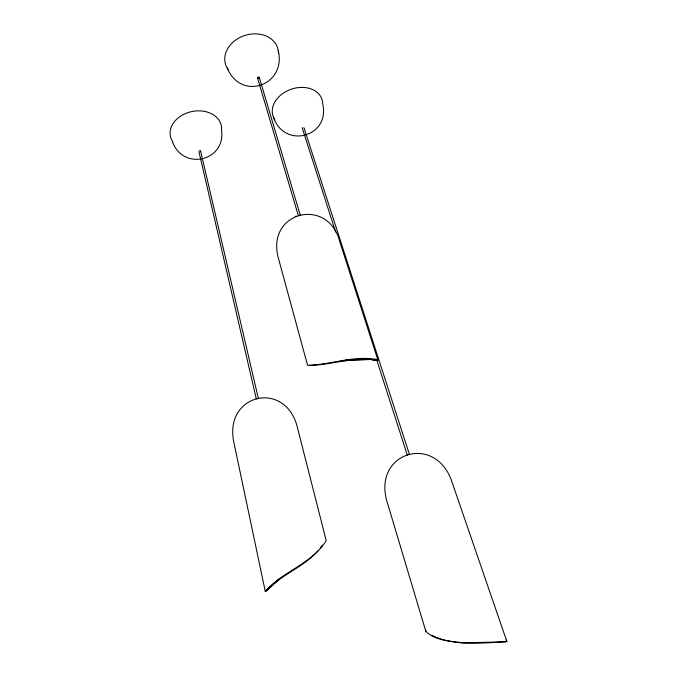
<?xml version="1.0" encoding="UTF-8"?>
<svg xmlns="http://www.w3.org/2000/svg" width="677" height="677" viewBox="0 0 677 677"><rect width="100%" height="100%" fill="white"/><g stroke="black" fill="none" stroke-linecap="round" stroke-linejoin="round"><path stroke-width="1.02" d="M265.266 591.368C282.411 571.32 312.029 563.983 326.204 540.568L297.313 427.119C285.474 379.721 224.205 393.777 233.683 441.514L265.266 591.368L278.992 579.106M320.052 548.125L322.345 545.154M277.316 580.68L266.442 591.089C280.862 574.485 303.838 567.258 318.334 550.35M274.388 583.354L275.116 582.812M377.961 360.266L339.778 241.672C328.43 196.965 267.381 210.996 277.9 256.363L307.578 365.284C331.002 364.869 354.063 354.883 377.707 359.69L377.961 360.266L370.759 359.479L341.123 360.807M300.706 214.685L300.165 214.88L259.299 77.542M295.13 216.547L296.247 216.183M505.694 641.94C482.684 642.761 458.566 646.053 436.589 637.48M309.304 365.419C331.815 365.005 353.927 356.229 376.624 360.13L376.835 360.545L369.769 359.385L351.871 359.749M506.878 641.517C492.061 642.363 477.209 642.422 462.374 642.761C449.934 641.009 435.336 640.696 425.841 631.404L386.618 500.269C373.873 452.49 433.932 433.965 451.237 479.832L506.878 641.517L506.117 640.036M345.761 359.927L347.682 359.825M434.558 637.15L435.633 637.116L431.968 635.212M273.423 117.079C284.069 149.279 330.308 137.253 322.743 103.936A25.861 19.498 -19.1 0 0 291.559 89.093A25.861 19.498 -19.1 0 0 274.913 119.761M172.61 142.178C183.289 170.68 225.119 161.405 221.709 130.813M227.159 67.988C241.384 101.863 286.65 84.997 278.239 50.53M304.007 127.835L409.458 454.58M302.374 128.444L335.64 232.033M376.987 360.765L407.359 455.299M257.497 77.957L298.244 215.311M200.629 151.132L258.36 398.465M198.92 151.53L256.312 398.965M425.681 629.475L425.841 631.404M302.357 128.105A0.872 0.652 -18.9 0 1 302.746 127.631M199.402 150.768A0.88 0.652 -11.9 0 1 200.561 150.979M172.804 141.713A25.988 19.675 -11.8 0 1 191.075 111.722A25.988 19.675 -11.8 0 1 221.464 130.449M258.292 78.498A0.922 0.728 -17.3 0 1 257.556 77.576A0.922 0.728 -17.3 0 1 258.944 77.102A0.922 0.728 -17.3 0 1 258.961 78.27M228.208 69.587A27.3 21.808 -17.3 0 1 244.803 35.475A27.3 21.808 -17.3 0 1 278.459 53.39"/></g></svg>
